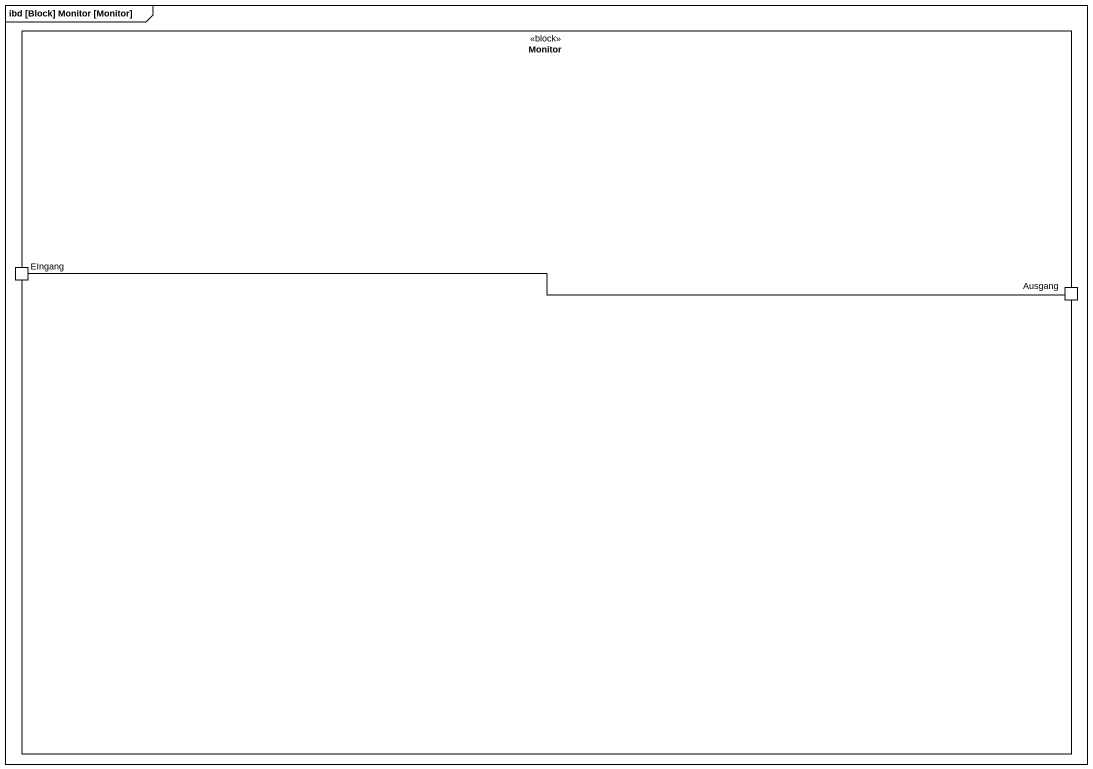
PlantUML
@startuml
mainframe ibd [Block] Monitor [Monitor]
rectangle Monitor <<block>> {
  port EIngang
  port Ausgang
}
EIngang -right- Ausgang
@enduml
